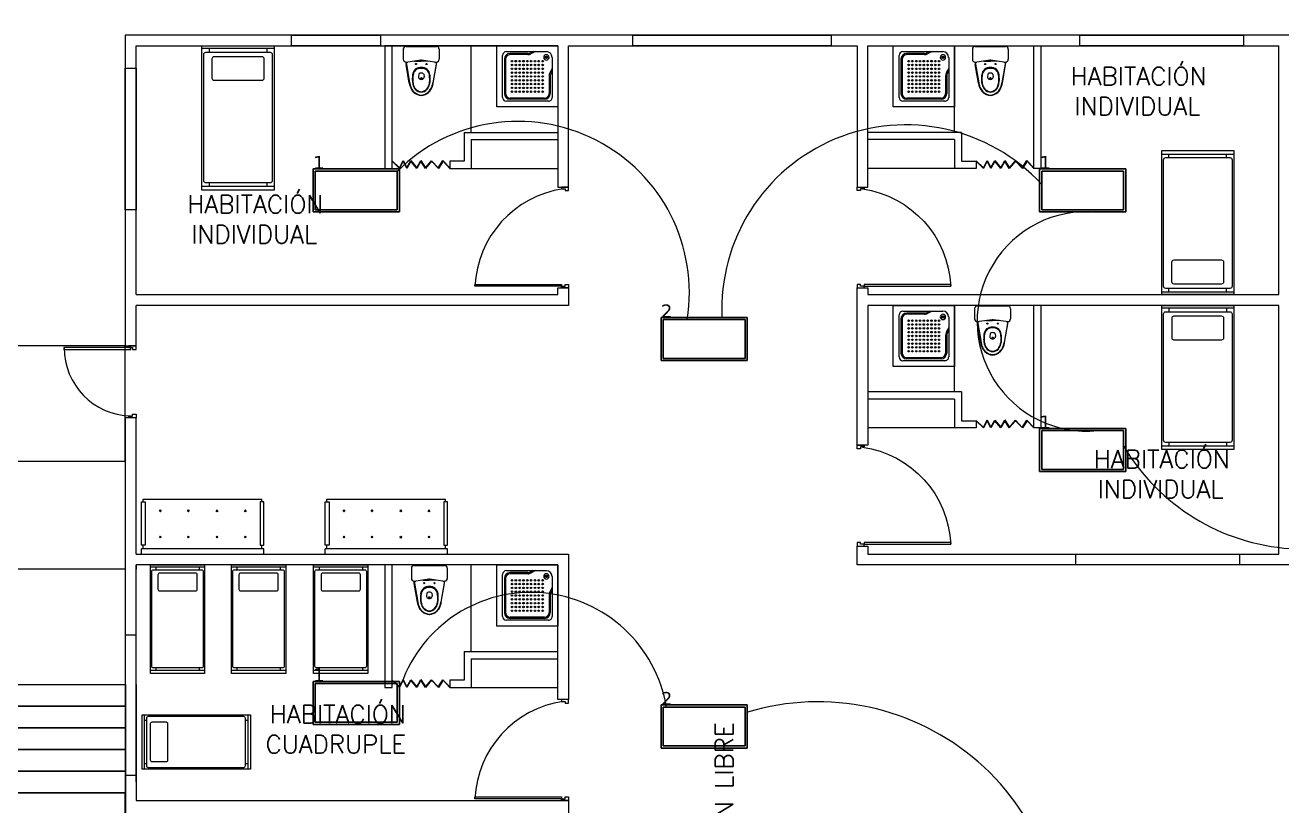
# Model space of a CAD drawing. Header units: metres. Extents: x -24 to 527, y -154 to 95.
# Drawn here: x -1.39 to 16.04, y 45.76 to 56.59 of the extents above; entities that cross this region are included whole.
import ezdxf

# ---------------------------------------------------------------- set-up
doc = ezdxf.new("R2010")
doc.units = ezdxf.units.M
doc.header["$MEASUREMENT"] = 0
for name, color, linetype in [('AN-TEXTO', 3, 'Continuous'), ('AR-ESCALERAS', 1, 'Continuous'), ('AR-MOBILIRIO', 1, 'Continuous'), ('AR-MUROS', 6, 'Continuous'), ('AR-PUERTAS', 2, 'Continuous'), ('AR-VENTANAS', 2, 'Continuous'), ('S.H.', 2, 'Continuous')]:
    doc.layers.add(name, color=color, linetype=linetype)
doc.layers.add('EQUIPO', color=1, linetype='Continuous', lineweight=0)
doc.styles.add('REGULAR-2.5', font='romans.shx', dxfattribs={"height": 2.5})
doc.styles.add('TableTextStyle', font='')
doc.styles.get('TableTextStyle').set_extended_font_data('VERDANA.TTF')

# ---------------------------------------------------------------- blocks, each defined once
blk = doc.blocks.new('AR-PUERTA 2')
at = {"layer": 'AR-PUERTAS', "linetype": 'Continuous'}
for points in [[(-1.354, -0.058), (-1.354, -0.008), (-1.329, -0.008), (-1.329, 0.042), (-1.379, 0.042), (-1.379, -0.058)], [(-0.029, -0.008), (-0.029, 0.042), (0.021, 0.042), (0.021, -0.058), (-0.004, -0.058), (-0.004, -0.008)], [(-0.004, -0.058), (-0.004, -1.258), (-0.029, -1.258), (-0.029, -0.058)]]:
    blk.add_lwpolyline(points, close=True, dxfattribs=at)
blk.add_arc((0.061, 0.169), 1.428, 188.1236, 267.3924, dxfattribs=at)
blk = doc.blocks.new('31643339')
at = {"layer": 'AR-MOBILIRIO'}
for p, q in [((0.038, 0.5), (0.038, -0.5)), ((0.038, 0.4), (0.087, 0.4)), ((1.9, 0.4), (1.95, 0.4)), ((1.95, 0.5), (1.95, -0.5)), ((0.038, -0.4), (0.087, -0.4)), ((1.9, -0.4), (1.95, -0.4))]:
    blk.add_line(p, q, dxfattribs=at)
blk.add_lwpolyline([(0, -0.5), (0, 0.5), (2, 0.5), (2, -0.5)], close=True, dxfattribs=at)
for points in [[(1.87, 0.475, -0.414214), (1.9, 0.445), (1.9, -0.445, -0.414214), (1.87, -0.475), (0.117, -0.475, -0.414214), (0.087, -0.445), (0.087, 0.445, -0.414214), (0.117, 0.475)], [(0.15, -0.332, 0.414214), (0.18, -0.362), (0.447, -0.362, 0.414214), (0.477, -0.332), (0.477, 0.333, 0.414214), (0.447, 0.363), (0.18, 0.363, 0.414214), (0.15, 0.333)]]:
    blk.add_lwpolyline(points, format="xyb", close=True, dxfattribs=at)
blk = doc.blocks.new('1p-toppiece')
at = {"layer": 'AR-MOBILIRIO'}
for p, q in [((-0.532, 0.174), (-0.265, 0.22)), ((-0.232, 0.219), (-0.531, 0.169)), ((-0.232, 0.22), (-0.232, 0.195)), ((-0.205, 0.008), (-0.232, 0.195)), ((-0.047, 0.26), (-0.192, 0.26)), ((-0.007, 0.22), (-0.007, -0.214)), ((-0.485, 0.003), (-0.485, 0.003)), ((-0.485, 0.003), (-0.485, 0.003)), ((-0.485, 0.003), (-0.485, 0.003)), ((-0.485, 0.003), (-0.485, 0.003)), ((-0.485, 0.003), (-0.485, 0.003)), ((-0.485, 0.003), (-0.485, 0.003)), ((-0.485, 0.003), (-0.485, 0.003)), ((-0.485, 0.003), (-0.485, 0.003)), ((-0.406, 0.039), (-0.443, 0.044)), ((-0.218, 0.098), (-0.218, 0.003)), ((-0.218, -0.093), (-0.218, 0.003)), ((-0.532, -0.169), (-0.265, -0.215)), ((-0.232, -0.214), (-0.531, -0.163)), ((-0.406, -0.034), (-0.443, -0.039)), ((-0.232, -0.189), (-0.205, -0.003)), ((-0.232, -0.189), (-0.232, -0.214)), ((-0.047, -0.254), (-0.192, -0.254))]:
    blk.add_line(p, q, dxfattribs=at)
blk.add_lwpolyline([(-0.467, -0.009, 0.139005), (-0.464, -0.009, 0.107089), (-0.461, -0.006, 0.080212), (-0.46, -0.002, 0.06796), (-0.459, 0.003, 0.06796), (-0.46, 0.007, 0.080212), (-0.461, 0.011, 0.107089), (-0.464, 0.014, 0.139005), (-0.467, 0.015, 0.139005), (-0.47, 0.014, 0.107089), (-0.473, 0.011, 0.080212), (-0.474, 0.007, 0.06796), (-0.475, 0.003, 0.06796), (-0.474, -0.002, 0.080212), (-0.473, -0.006, 0.107089), (-0.47, -0.009, 0.139005)], format="xyb", close=True, dxfattribs=at)
for centre in [(-0.26, 0.078), (-0.26, -0.072)]:
    blk.add_circle(centre, 0.008, dxfattribs=at)
for centre, radius, start, end in [((-0.24, 0.073), 0.15, 87.0389, 99.7929), ((-0.192, 0.22), 0.04, 90, 180), ((-0.047, 0.22), 0.04, 0, 90), ((-0.545, -0.004), 0.165, 137.5273, 177.8064), ((-0.545, 0.009), 0.165, 182.1936, 222.4727), ((-0.545, -0.004), 0.159, 137.1746, 177.7477), ((-0.545, 0.009), 0.159, 182.2523, 222.8254), ((-0.518, -0.034), 0.206, 106.927, 136.493), ((-0.541, -0.003), 0.122, 134.1142, 177.24), ((-0.541, 0.008), 0.122, 182.76, 225.8858), ((-0.518, -0.034), 0.2, 106.5054, 136.1127), ((-0.541, -0.003), 0.115, 133.4423, 177.1285), ((-0.541, 0.008), 0.115, 182.8715, 226.5577), ((-0.519, -0.031), 0.157, 102.7254, 132.8308), ((-0.52, -0.03), 0.15, 101.8667, 132.1155), ((-0.482, -0.117), 0.296, 99.7929, 108.8085), ((-0.482, -0.12), 0.292, 99.5848, 108.4322), ((-0.482, -0.148), 0.279, 90.6669, 104.9929), ((-0.482, -0.156), 0.281, 90.6819, 104.1933), ((-0.474, -0.297), 0.428, 81.7587, 91.4179), ((-0.488, -0.362), 0.487, 81.705, 89.6761), ((-0.434, 0.003), 0.0456, 126.1832, 180), ((-0.434, 0.003), 0.0456, 180, 233.8168), ((-0.447, 0.019), 0.025, 82.2348, 126.1832), ((-0.434, -0.002), 0.123, 44.007, 82.2929), ((-0.431, -0.004), 0.132, 44.3018, 82.295), ((-0.408, 0.024), 0.015, 13.7696, 82.2348), ((-0.495, 0.003), 0.105, 0, 13.7696), ((-0.495, 0.003), 0.105, 346.2304, 0), ((-0.46, 0.006), 0.138, 358.6352, 34.0042), ((-0.46, -0.001), 0.138, 325.9958, 1.3648), ((-0.441, 0.008), 0.132, 357.4666, 37.446), ((-0.441, -0.003), 0.132, 322.554, 2.5334), ((-0.244, 0.003), 0.04, 351.6776, 8.3142), ((-0.518, 0.039), 0.206, 223.507, 253.073), ((-0.518, 0.039), 0.2, 223.8873, 253.4946), ((-0.519, 0.036), 0.157, 227.1692, 257.2746), ((-0.52, 0.036), 0.15, 227.8845, 258.1333), ((-0.482, 0.122), 0.296, 251.1915, 260.2071), ((-0.482, 0.125), 0.292, 251.5678, 260.4152), ((-0.482, 0.153), 0.279, 255.0071, 269.3331), ((-0.482, 0.161), 0.281, 255.8067, 269.3181), ((-0.488, 0.368), 0.487, 270.3239, 278.295), ((-0.474, 0.302), 0.428, 268.5821, 278.2413), ((-0.447, -0.014), 0.025, 233.8168, 277.7652), ((-0.434, 0.007), 0.123, 277.7071, 315.993), ((-0.431, 0.009), 0.132, 277.705, 315.6982), ((-0.408, -0.019), 0.015, 277.7652, 346.2304), ((-0.24, -0.067), 0.15, 260.2071, 272.966), ((-0.192, -0.214), 0.04, 180, 270), ((-0.047, -0.214), 0.04, 270, 360)]:
    blk.add_arc(centre, radius, start, end, dxfattribs=at)
blk = doc.blocks.new('AR-PUERTA ACORDION')
at = {"layer": 'AR-PUERTAS'}
blk.add_lwpolyline([(-0.386, 0.049), (-0.288, -0.046), (-0.235, 0.057), (-0.185, -0.044), (-0.129, 0.054), (-0.046, -0.045), (0.01, 0.056), (0.073, -0.046), (0.158, 0.053), (0.252, -0.046), (0.317, 0.054), (0.41, -0.047), (0.41, -0.054), (0.318, 0.046), (0.253, -0.054), (0.158, 0.046), (0.072, -0.054), (0.01, 0.046), (-0.045, -0.054), (-0.128, 0.046), (-0.185, -0.054), (-0.235, 0.046), (-0.287, -0.054), (-0.39, 0.046)], close=True, dxfattribs=at)
blk = doc.blocks.new('A$C05366594')
at = {"layer": 'AR-MOBILIRIO', "linetype": 'Continuous'}
for p, q in [((0, 0), (0, 0.72)), ((0, 0.72), (0.72, 0.72)), ((0.068, 0.113), (0.068, 0.608)), ((0.113, 0.653), (0.585, 0.653)), ((0.367, 0.63), (0.158, 0.63)), ((0.428, 0.653), (0.397, 0.637)), ((0.72, 0.72), (0.72, 0)), ((0.09, 0.563), (0.09, 0.158)), ((0.653, 0.585), (0.653, 0.113)), ((0.63, 0.367), (0.63, 0.158)), ((0.653, 0.428), (0.637, 0.397)), ((0.72, 0), (0, 0)), ((0.608, 0.068), (0.113, 0.068)), ((0.563, 0.09), (0.158, 0.09))]:
    blk.add_line(p, q, dxfattribs=at)
at = {"layer": 'AR-MOBILIRIO', "color": 250}
for p, q in [((0.367, 0.617), (0.158, 0.617)), ((0.458, 0.653), (0.403, 0.625)), ((0.104, 0.563), (0.104, 0.158)), ((0.653, 0.458), (0.625, 0.403)), ((0.617, 0.367), (0.617, 0.158)), ((0.563, 0.104), (0.158, 0.104))]:
    blk.add_line(p, q, dxfattribs=at)
at = {"layer": 'AR-MOBILIRIO', "linetype": 'Continuous'}
for centre, major_axis, start_param, end_param in [((0.113, 0.608), (0.0318, 0.0318), 0.785398, 2.356194), ((0.158, 0.563), (0.0477, 0.0477), 0.785398, 2.356194), ((0.367, 0.698), (0.0477, 0.0477), 3.926991, 4.390638), ((0.585, 0.585), (0.0477, 0.0477), 5.497787, 7.068583), ((0.698, 0.367), (-0.0477, 0.0477), 0.321751, 0.785398), ((0.158, 0.158), (-0.0477, 0.0477), 0.785398, 2.356194), ((0.158, 0.158), (-0.0477, 0.0477), 0.785398, 2.356194), ((0.563, 0.158), (0.0477, 0.0477), 3.926991, 5.497787), ((0.113, 0.113), (-0.0318, 0.0318), 0.785398, 2.356194), ((0.608, 0.113), (-0.0318, 0.0318), 2.356194, 3.926991)]:
    blk.add_ellipse(centre, major_axis=major_axis, ratio=1, start_param=start_param, end_param=end_param, dxfattribs=at)
at = {"layer": 'AR-MOBILIRIO', "color": 250}
for centre, major_axis, start_param, end_param in [((0.158, 0.563), (-0.0382, 0.0382), -0.785398, 0.785398), ((0.367, 0.698), (0.0573, 0.0573), 3.926991, 4.390638), ((0.585, 0.585), (0.0223, 0.0223), 0.785398, 7.068583), ((0.585, 0.585), (-0.00955, 0.00955), -0.785398, 5.497787), ((0.581, 0.592), (0.00286, 0.00286), 0.785398, 7.068583), ((0.589, 0.592), (0.00286, 0.00286), 0.785398, 7.068583), ((0.18, 0.54), (-0.00636, 0.00636), -0.785398, 5.497787), ((0.18, 0.495), (-0.00636, 0.00636), -0.785398, 5.497787), ((0.18, 0.45), (-0.00636, 0.00636), -0.785398, 5.497787), ((0.225, 0.54), (0.00636, 0.00636), 0.785398, 7.068583), ((0.225, 0.495), (0.00636, 0.00636), 0.785398, 7.068583), ((0.225, 0.45), (0.00636, 0.00636), 0.785398, 7.068583), ((0.27, 0.54), (0.00636, 0.00636), 0.785398, 7.068583), ((0.27, 0.495), (0.00636, 0.00636), 0.785398, 7.068583), ((0.27, 0.45), (0.00636, 0.00636), 0.785398, 7.068583), ((0.315, 0.54), (-0.00636, 0.00636), -0.785398, 5.497787), ((0.315, 0.495), (-0.00636, 0.00636), -0.785398, 5.497787), ((0.315, 0.45), (-0.00636, 0.00636), -0.785398, 5.497787), ((0.36, 0.54), (-0.00636, 0.00636), -0.785398, 5.497787), ((0.36, 0.495), (-0.00636, 0.00636), -0.785398, 5.497787), ((0.36, 0.45), (-0.00636, 0.00636), -0.785398, 5.497787), ((0.405, 0.54), (-0.00636, 0.00636), -0.785398, 5.497787), ((0.405, 0.495), (-0.00636, 0.00636), -0.785398, 5.497787), ((0.405, 0.45), (-0.00636, 0.00636), -0.785398, 5.497787), ((0.45, 0.54), (0.00636, 0.00636), 0.785398, 7.068583), ((0.45, 0.495), (0.00636, 0.00636), 0.785398, 7.068583), ((0.45, 0.45), (0.00636, 0.00636), 0.785398, 7.068583), ((0.495, 0.54), (0.00636, 0.00636), 0.785398, 7.068583), ((0.495, 0.495), (0.00636, 0.00636), 0.785398, 7.068583), ((0.495, 0.45), (0.00636, 0.00636), 0.785398, 7.068583), ((0.54, 0.54), (-0.00636, 0.00636), -0.785398, 5.497787), ((0.54, 0.495), (-0.00636, 0.00636), -0.785398, 5.497787), ((0.54, 0.45), (-0.00636, 0.00636), -0.785398, 5.497787), ((0.576, 0.585), (0.00286, 0.00286), 0.785398, 7.068583), ((0.581, 0.578), (0.00286, 0.00286), 0.785398, 7.068583), ((0.589, 0.578), (0.00286, 0.00286), 0.785398, 7.068583), ((0.594, 0.585), (0.00286, 0.00286), 0.785398, 7.068583), ((0.18, 0.405), (-0.00636, 0.00636), -0.785398, 5.497787), ((0.18, 0.36), (-0.00636, 0.00636), -0.785398, 5.497787), ((0.18, 0.315), (-0.00636, 0.00636), -0.785398, 5.497787), ((0.225, 0.405), (0.00636, 0.00636), 0.785398, 7.068583), ((0.225, 0.36), (0.00636, 0.00636), 0.785398, 7.068583), ((0.225, 0.315), (0.00636, 0.00636), 0.785398, 7.068583), ((0.27, 0.405), (0.00636, 0.00636), 0.785398, 7.068583), ((0.27, 0.36), (0.00636, 0.00636), 0.785398, 7.068583), ((0.27, 0.315), (0.00636, 0.00636), 0.785398, 7.068583), ((0.315, 0.36), (-0.00636, 0.00636), -0.785398, 5.497787), ((0.315, 0.315), (-0.00636, 0.00636), -0.785398, 5.497787), ((0.315, 0.405), (-0.00636, 0.00636), -0.785398, 5.497787), ((0.36, 0.405), (-0.00636, 0.00636), -0.785398, 5.497787), ((0.36, 0.36), (-0.00636, 0.00636), -0.785398, 5.497787), ((0.36, 0.315), (-0.00636, 0.00636), -0.785398, 5.497787), ((0.405, 0.405), (-0.00636, 0.00636), -0.785398, 5.497787), ((0.405, 0.36), (-0.00636, 0.00636), -0.785398, 5.497787), ((0.405, 0.315), (-0.00636, 0.00636), -0.785398, 5.497787), ((0.45, 0.405), (0.00636, 0.00636), 0.785398, 7.068583), ((0.45, 0.36), (0.00636, 0.00636), 0.785398, 7.068583), ((0.45, 0.315), (0.00636, 0.00636), 0.785398, 7.068583), ((0.495, 0.405), (0.00636, 0.00636), 0.785398, 7.068583), ((0.495, 0.36), (0.00636, 0.00636), 0.785398, 7.068583), ((0.495, 0.315), (0.00636, 0.00636), 0.785398, 7.068583), ((0.54, 0.36), (-0.00636, 0.00636), -0.785398, 5.497787), ((0.54, 0.315), (-0.00636, 0.00636), -0.785398, 5.497787), ((0.54, 0.405), (-0.00636, 0.00636), -0.785398, 5.497787), ((0.698, 0.367), (-0.0573, 0.0573), 0.321751, 0.785398), ((0.158, 0.158), (-0.0382, 0.0382), 0.785398, 2.356194), ((0.158, 0.158), (0.0382, 0.0382), 2.356194, 3.926991), ((0.18, 0.27), (-0.00636, 0.00636), -0.785398, 5.497787), ((0.18, 0.225), (-0.00636, 0.00636), -0.785398, 5.497787), ((0.18, 0.18), (-0.00636, 0.00636), -0.785398, 5.497787), ((0.225, 0.27), (0.00636, 0.00636), 0.785398, 7.068583), ((0.225, 0.225), (0.00636, 0.00636), 0.785398, 7.068583), ((0.225, 0.18), (0.00636, 0.00636), 0.785398, 7.068583), ((0.27, 0.27), (0.00636, 0.00636), 0.785398, 7.068583), ((0.27, 0.225), (0.00636, 0.00636), 0.785398, 7.068583), ((0.27, 0.18), (0.00636, 0.00636), 0.785398, 7.068583), ((0.315, 0.27), (-0.00636, 0.00636), -0.785398, 5.497787), ((0.315, 0.225), (-0.00636, 0.00636), -0.785398, 5.497787), ((0.315, 0.18), (-0.00636, 0.00636), -0.785398, 5.497787), ((0.36, 0.27), (-0.00636, 0.00636), -0.785398, 5.497787), ((0.36, 0.225), (-0.00636, 0.00636), -0.785398, 5.497787), ((0.36, 0.18), (-0.00636, 0.00636), -0.785398, 5.497787), ((0.405, 0.27), (-0.00636, 0.00636), -0.785398, 5.497787), ((0.405, 0.225), (-0.00636, 0.00636), -0.785398, 5.497787), ((0.405, 0.18), (-0.00636, 0.00636), -0.785398, 5.497787), ((0.45, 0.27), (0.00636, 0.00636), 0.785398, 7.068583), ((0.45, 0.225), (0.00636, 0.00636), 0.785398, 7.068583), ((0.45, 0.18), (0.00636, 0.00636), 0.785398, 7.068583), ((0.495, 0.27), (0.00636, 0.00636), 0.785398, 7.068583), ((0.495, 0.225), (0.00636, 0.00636), 0.785398, 7.068583), ((0.495, 0.18), (0.00636, 0.00636), 0.785398, 7.068583), ((0.54, 0.27), (-0.00636, 0.00636), -0.785398, 5.497787), ((0.54, 0.225), (-0.00636, 0.00636), -0.785398, 5.497787), ((0.54, 0.18), (-0.00636, 0.00636), -0.785398, 5.497787), ((0.563, 0.158), (0.0382, 0.0382), 3.926991, 5.497787)]:
    blk.add_ellipse(centre, major_axis=major_axis, ratio=1, start_param=start_param, end_param=end_param, dxfattribs=at)
blk = doc.blocks.new('AR-PUERTA 1')
at = {"layer": 'AR-PUERTAS', "linetype": 'Continuous'}
for points in [[(0.954, 0.033), (0.954, 0.958), (0.929, 0.958), (0.929, 0.033)], [(0.004, 0.058), (0.004, 0.008), (0.029, 0.008), (0.029, -0.042), (-0.021, -0.042), (-0.021, 0.058)], [(0.929, 0.008), (0.929, -0.042), (0.979, -0.042), (0.979, 0.058), (0.954, 0.058), (0.954, 0.008)]]:
    blk.add_lwpolyline(points, close=True, dxfattribs=at)
blk.add_arc((0.954, 0.008), 0.949, 89.9989, 178.4932, dxfattribs=at)
blk = doc.blocks.new('mueb')
at = {"layer": 'AR-MOBILIRIO'}
for p, q in [((354.197, 187.284), (354.197, 187.21)), ((355.897, 187.284), (354.197, 187.284)), ((355.897, 187.284), (355.897, 187.21)), ((354.197, 187.21), (355.897, 187.21)), ((354.251, 187.161), (354.197, 187.161)), ((354.197, 187.161), (354.197, 186.556)), ((354.224, 187.21), (354.224, 187.161)), ((354.251, 186.556), (354.251, 187.161)), ((354.468, 187.058), (354.444, 187.033)), ((354.468, 187.033), (354.444, 187.058)), ((354.859, 187.058), (354.834, 187.033)), ((354.859, 187.033), (354.834, 187.058)), ((355.232, 187.033), (355.257, 187.058)), ((355.232, 187.058), (355.257, 187.033)), ((355.623, 187.033), (355.647, 187.058)), ((355.623, 187.058), (355.647, 187.033)), ((355.842, 187.161), (355.897, 187.161)), ((355.842, 186.556), (355.842, 187.161)), ((355.87, 187.21), (355.87, 187.161)), ((355.897, 187.161), (355.897, 186.556)), ((354.468, 186.67), (354.444, 186.695)), ((354.468, 186.695), (354.444, 186.67)), ((354.859, 186.695), (354.834, 186.67)), ((354.859, 186.67), (354.834, 186.695)), ((355.232, 186.67), (355.257, 186.695)), ((355.232, 186.695), (355.257, 186.67)), ((355.623, 186.695), (355.647, 186.67)), ((355.623, 186.67), (355.647, 186.695)), ((354.197, 186.556), (354.251, 186.556)), ((354.197, 186.556), (354.251, 186.556)), ((354.224, 186.556), (354.224, 186.52)), ((354.224, 186.556), (354.224, 186.52)), ((355.87, 186.52), (354.224, 186.52)), ((355.897, 186.556), (355.842, 186.556)), ((355.87, 186.556), (355.87, 186.52))]:
    blk.add_line(p, q, dxfattribs=at)
blk = doc.blocks.new('AR-ESCALERAS 1 PISO')
at = {"layer": 'AR-ESCALERAS'}
blk.add_lwpolyline([(-2.25, 0.8), (-3.85, 0.8), (-3.85, -0.8), (-2.25, -0.8), (-2.25, 0.8)], dxfattribs=at)
for points in [[(-2.25, 0.8), (-1.95, 0.8), (-1.95, -0.8), (-2.25, -0.8)], [(-1.95, 0.8), (-1.65, 0.8), (-1.65, -0.8), (-1.95, -0.8)], [(-1.65, 0.8), (-1.35, 0.8), (-1.35, -0.8), (-1.65, -0.8)], [(-1.35, 0.8), (-1.05, 0.8), (-1.05, -0.8), (-1.35, -0.8)], [(-1.05, 0.8), (-0.75, 0.8), (-0.75, -0.8), (-1.05, -0.8)], [(-0.75, 0.8), (-0.45, 0.8), (-0.45, -0.8), (-0.75, -0.8)], [(-0.45, 0.8), (-0.15, 0.8), (-0.15, -0.8), (-0.45, -0.8)], [(-0.15, 0.8), (0.15, 0.8), (0.15, -0.8), (-0.15, -0.8)], [(-2.25, -0.8), (-2.25, -1.1), (-3.85, -1.1), (-3.85, -0.8)], [(-0.15, -0.8), (-0.45, -0.8), (-0.45, -0.8), (-0.15, -0.8)], [(-2.25, -1.1), (-2.25, -1.4), (-3.85, -1.4), (-3.85, -1.1)], [(-2.25, -1.4), (-2.25, -1.7), (-3.85, -1.7), (-3.85, -1.4)], [(-2.25, -1.7), (-2.25, -2), (-3.85, -2), (-3.85, -1.7)], [(-2.25, -2), (-2.25, -2.3), (-3.85, -2.3), (-3.85, -2)]]:
    blk.add_lwpolyline(points, close=True, dxfattribs=at)
blk = doc.blocks.new('AR-ESCALERA DE EMERGENCIA')
at = {"layer": 'AR-ESCALERAS'}
for points in [[(3.2, 6.3), (4.797, 6.3), (4.797, 6.9), (4.797, 7.9), (3.2, 7.9)], [(0.8, 4.8), (-0.8, 4.8), (-0.8, 3.2), (0.8, 3.2), (0.8, 4.8)], [(4.8, 4.8), (3.2, 4.8), (3.2, 3.2), (4.8, 3.2), (4.8, 4.8)], [(0.8, 0.8), (-0.8, 0.8), (-0.8, -0.8), (0.8, -0.8), (0.8, 0.8)], [(4.8, 0.8), (3.2, 0.8), (3.2, -0.8), (4.8, -0.8), (4.8, 0.8)]]:
    blk.add_lwpolyline(points, dxfattribs=at)
for points in [[(0.8, 4.8), (1.1, 4.8), (1.1, 3.2), (0.8, 3.2)], [(1.1, 4.8), (1.4, 4.8), (1.4, 3.2), (1.1, 3.2)], [(1.4, 4.8), (1.7, 4.8), (1.7, 3.2), (1.4, 3.2)], [(1.7, 4.8), (2, 4.8), (2, 3.2), (1.7, 3.2)], [(2, 4.8), (2.3, 4.8), (2.3, 3.2), (2, 3.2)], [(2.3, 4.8), (2.6, 4.8), (2.6, 3.2), (2.3, 3.2)], [(2.6, 4.8), (2.9, 4.8), (2.9, 3.2), (2.6, 3.2)], [(2.9, 4.8), (3.2, 4.8), (3.2, 3.2), (2.9, 3.2)], [(2.9, 3.2), (2.6, 3.2), (2.6, 3.2), (2.9, 3.2)], [(4.8, 3.2), (4.8, 2.9), (3.2, 2.9), (3.2, 3.2)], [(4.8, 2.9), (4.8, 2.6), (3.2, 2.6), (3.2, 2.9)], [(4.8, 2.6), (4.8, 2.3), (3.2, 2.3), (3.2, 2.6)], [(4.8, 2.3), (4.8, 2), (3.2, 2), (3.2, 2.3)], [(4.8, 2), (4.8, 1.7), (3.2, 1.7), (3.2, 2)], [(4.8, 1.7), (4.8, 1.4), (3.2, 1.4), (3.2, 1.7)], [(4.8, 1.4), (4.8, 1.1), (3.2, 1.1), (3.2, 1.4)], [(4.8, 1.1), (4.8, 0.8), (3.2, 0.8), (3.2, 1.1)], [(0.8, 0.8), (1.1, 0.8), (1.1, -0.8), (0.8, -0.8)], [(1.1, 0.8), (1.4, 0.8), (1.4, -0.8), (1.1, -0.8)], [(1.4, 0.8), (1.7, 0.8), (1.7, -0.8), (1.4, -0.8)], [(1.7, 0.8), (2, 0.8), (2, -0.8), (1.7, -0.8)], [(2, 0.8), (2.3, 0.8), (2.3, -0.8), (2, -0.8)], [(2.3, 0.8), (2.6, 0.8), (2.6, -0.8), (2.3, -0.8)], [(2.6, 0.8), (2.9, 0.8), (2.9, -0.8), (2.6, -0.8)], [(2.9, 0.8), (3.2, 0.8), (3.2, -0.8), (2.9, -0.8)], [(0.8, -0.8), (0.8, -1.1), (-0.8, -1.1), (-0.8, -0.8)], [(2.9, -0.8), (2.6, -0.8), (2.6, -0.8), (2.9, -0.8)], [(0.8, -1.1), (0.8, -1.4), (-0.8, -1.4), (-0.8, -1.1)], [(0.8, -1.4), (0.8, -1.7), (-0.8, -1.7), (-0.8, -1.4)], [(0.8, -1.7), (0.8, -2), (-0.8, -2), (-0.8, -1.7)], [(0.8, -2), (0.8, -2.3), (-0.8, -2.3), (-0.8, -2)], [(0.8, -2.3), (0.8, -2.6), (-0.8, -2.6), (-0.8, -2.3)], [(0.8, -2.6), (0.8, -2.9), (-0.8, -2.9), (-0.8, -2.6)]]:
    blk.add_lwpolyline(points, close=True, dxfattribs=at)
at = {"layer": 'AR-MUROS'}
blk.add_blockref('AR-ESCALERAS 1 PISO', (3.05, 7.1), dxfattribs=at)

msp = doc.modelspace()

# ---------------------------------------------------------------- linework, layer by layer
at = {"layer": 'AR-MUROS'}
for p, q in [((4.8, 56.297), (3.6, 56.297)), ((6, 56.297), (4.8, 56.297)), ((10.3, 56.297), (16, 56.297)), ((4.7, 55.097), (6, 55.097)), ((11.6, 55.097), (10.3, 55.097)), ((4.8, 54.997), (6, 54.997)), ((11.5, 54.997), (10.3, 54.997)), ((4.7, 54.698), (4.5, 54.698)), ((4.5, 54.698), (4.5, 54.598)), ((4.5, 54.598), (4.8, 54.598)), ((4.8, 54.598), (6, 54.598)), ((11.5, 54.598), (10.3, 54.598)), ((11.8, 54.598), (11.5, 54.598)), ((11.6, 54.698), (11.8, 54.698)), ((11.8, 54.698), (11.8, 54.598)), ((11.6, 51.497), (10.3, 51.497)), ((11.5, 51.397), (10.3, 51.397)), ((11.6, 51.098), (11.8, 51.098)), ((11.8, 51.098), (11.8, 50.998)), ((11.5, 50.998), (10.3, 50.998)), ((11.8, 50.998), (11.5, 50.998)), ((4.7, 47.897), (6, 47.897)), ((4.8, 47.797), (6, 47.797)), ((4.7, 47.498), (4.5, 47.498)), ((4.5, 47.498), (4.5, 47.398)), ((4.5, 47.398), (4.8, 47.398)), ((4.8, 47.398), (6, 47.398))]:
    msp.add_line(p, q, dxfattribs=at)
for points in [[(93.94, 16.816), (93.94, 56.447), (0, 56.447), (0, 52.137)], [(0.15, 52.847), (0.15, 56.297), (6, 56.297)], [(0.15, 52.847), (0.15, 56.297), (6, 56.297)], [(3.6, 56.297), (3.6, 54.598), (3.7, 54.598), (3.7, 56.297)], [(4.8, 55.097), (4.8, 56.297)], [(6, 56.297), (6, 54.339), (6.15, 54.339), (6.15, 56.297)], [(6.15, 56.297), (10.15, 56.297)], [(6.15, 56.297), (10.15, 56.297)], [(10.15, 56.297), (10.15, 54.339), (10.3, 54.339), (10.3, 56.297)], [(16.15, 49.097), (10.15, 49.097), (10.15, 49.359), (10.3, 49.359), (10.3, 49.247), (16, 49.247), (16, 52.697), (10.3, 52.697), (10.3, 50.759), (10.15, 50.759), (10.15, 52.697), (10.15, 52.939), (10.3, 52.939), (10.3, 52.847), (16, 52.847), (16, 56.297)], [(10.3, 56.297), (16, 56.297)], [(10.3, 56.297), (16, 56.297)], [(11.5, 55.097), (11.5, 56.297)], [(12.7, 56.297), (12.7, 54.598), (12.6, 54.598), (12.6, 56.297)], [(4.7, 55.097), (4.7, 54.698)], [(11.6, 55.097), (11.6, 54.698)], [(4.8, 54.997), (4.8, 54.598)], [(11.5, 54.997), (11.5, 54.598)], [(0.15, 52.847), (6, 52.847), (6, 52.939), (6.15, 52.939), (6.15, 52.697)], [(0.15, 52.137), (0.15, 52.697)], [(0.15, 52.137), (0.15, 52.697)], [(6.15, 52.697), (0.15, 52.697)], [(11.5, 51.497), (11.5, 52.697)], [(12.7, 52.697), (12.7, 50.998), (12.6, 50.998), (12.6, 52.697)], [(0, 52.137), (0.15, 52.137)], [(11.6, 51.497), (11.6, 51.098)], [(11.5, 51.397), (11.5, 50.998)], [(0.15, 49.247), (0.15, 51.137), (0, 51.137), (0, 45.937)], [(0.15, 49.247), (6.15, 49.247), (6.15, 49.097), (6.15, 47.23), (6, 47.23), (6, 49.097), (0.15, 49.097), (0.15, 49.037)], [(0.15, 49.037), (0.15, 49.097)], [(0.15, 47.437), (0.15, 46.087), (0.15, 49.067)], [(3.6, 49.097), (3.6, 47.398), (3.7, 47.398), (3.7, 49.097)], [(4.8, 47.897), (4.8, 49.097)], [(4.7, 47.897), (4.7, 47.498)], [(4.8, 47.797), (4.8, 47.398)], [(0.15, 46.087), (0.15, 45.83), (6.15, 45.83), (6.15, 45.68), (6.15, 43.68)], [(0.15, 16.5), (0.15, 17.711), (0.15, 16.5), (0, 16.5), (0, 45.937)]]:
    msp.add_lwpolyline(points, dxfattribs=at)
at = {"layer": 'AR-PUERTAS'}
msp.add_circle((16.426, 29.146), 40.081, dxfattribs=at)
for centre, radius, start, end in [((5.448, 52.874), 2.376, 350.9469, 134.7965), ((10.83, 52.646), 2.556, 42.6079, 182.5889), ((13.338, 52.476), 1.523, 85.2325, 275.6585), ((16.353, 52.229), 2.911, 210.6554, 321.6615), ((5.626, 46.81), 1.907, 9.4956, 160.466), ((9.606, 43.816), 3.383, 350.9754, 106.7993)]:
    msp.add_arc(centre, radius, start, end, dxfattribs=at)
at = {"layer": 'AR-VENTANAS'}
for points in [[(2.305, 56.447), (3.538, 56.447), (3.538, 56.297), (2.305, 56.297)], [(7.04, 56.447), (9.793, 56.447), (9.793, 56.297), (7.04, 56.297)], [(13.241, 56.447), (15.511, 56.447), (15.511, 56.297), (13.241, 56.297)], [(0.15, 54.021), (0, 54.021), (0, 55.988), (0.15, 55.988)], [(13.185, 49.247), (15.455, 49.247), (15.455, 49.097), (13.185, 49.097)], [(0.15, 48.125), (0, 48.125), (0, 46.182), (0.15, 46.182)]]:
    msp.add_lwpolyline(points, close=True, dxfattribs=at)
at = {"layer": 'Defpoints'}
for points in [[(3.803, 54.59, 0), (2.606, 54.59, 0)], [(2.606, 54.59, 0), (2.606, 54.59, 0)], [(2.606, 54.59, 0), (3.803, 54.59, 0)], [(2.606, 54.59, 0), (2.606, 53.993, 0)], [(2.606, 53.993, 0), (2.606, 54.59, 0)], [(2.606, 54.59, 0), (2.606, 54.59, 0)], [(2.606, 53.993, 0), (2.606, 54.59, 0)], [(2.606, 54.59, 0), (3.803, 54.59, 0)], [(2.606, 54.59, 0), (2.606, 53.993, 0)], [(3.803, 54.59, 0), (2.606, 54.59, 0)], [(3.773, 54.56, 0), (2.636, 54.56, 0)], [(2.636, 54.56, 0), (2.636, 54.023, 0)], [(2.636, 54.56, 0), (3.773, 54.56, 0)], [(2.636, 54.023, 0), (2.636, 54.56, 0)], [(3.773, 54.023, 0), (3.773, 54.56, 0)], [(3.773, 54.56, 0), (3.773, 54.023, 0)], [(3.803, 54.59, 0), (3.803, 54.59, 0)], [(3.803, 53.993, 0), (3.803, 54.59, 0)], [(3.803, 54.59, 0), (3.803, 54.59, 0)], [(3.803, 54.59, 0), (3.803, 53.993, 0)], [(3.803, 54.59, 0), (3.803, 53.993, 0)], [(3.803, 53.993, 0), (3.803, 54.59, 0)], [(13.878, 54.59, 0), (12.681, 54.59, 0)], [(12.681, 54.59, 0), (12.681, 54.59, 0)], [(12.681, 54.59, 0), (13.878, 54.59, 0)], [(12.681, 54.59, 0), (12.681, 53.993, 0)], [(12.681, 53.993, 0), (12.681, 54.59, 0)], [(12.681, 54.59, 0), (12.681, 54.59, 0)], [(12.681, 53.993, 0), (12.681, 54.59, 0)], [(12.681, 54.59, 0), (13.878, 54.59, 0)], [(12.681, 54.59, 0), (12.681, 53.993, 0)], [(13.878, 54.59, 0), (12.681, 54.59, 0)], [(13.848, 54.56, 0), (12.711, 54.56, 0)], [(12.711, 54.56, 0), (12.711, 54.023, 0)], [(12.711, 54.56, 0), (13.848, 54.56, 0)], [(12.711, 54.023, 0), (12.711, 54.56, 0)], [(13.848, 54.023, 0), (13.848, 54.56, 0)], [(13.848, 54.56, 0), (13.848, 54.023, 0)], [(13.878, 54.59, 0), (13.878, 54.59, 0)], [(13.878, 53.993, 0), (13.878, 54.59, 0)], [(13.878, 54.59, 0), (13.878, 54.59, 0)], [(13.878, 54.59, 0), (13.878, 53.993, 0)], [(13.878, 54.59, 0), (13.878, 53.993, 0)], [(13.878, 53.993, 0), (13.878, 54.59, 0)], [(2.606, 53.993, 0), (2.606, 53.993, 0)], [(2.606, 53.993, 0), (3.803, 53.993, 0)], [(3.803, 53.993, 0), (2.606, 53.993, 0)], [(2.606, 53.993, 0), (2.606, 53.993, 0)], [(3.803, 53.993, 0), (2.606, 53.993, 0)], [(2.606, 53.993, 0), (3.803, 53.993, 0)], [(2.636, 54.023, 0), (3.773, 54.023, 0)], [(3.773, 54.023, 0), (2.636, 54.023, 0)], [(3.803, 53.993, 0), (3.803, 53.993, 0)], [(3.803, 53.993, 0), (3.803, 53.993, 0)], [(12.681, 53.993, 0), (12.681, 53.993, 0)], [(12.681, 53.993, 0), (13.878, 53.993, 0)], [(13.878, 53.993, 0), (12.681, 53.993, 0)], [(12.681, 53.993, 0), (12.681, 53.993, 0)], [(13.878, 53.993, 0), (12.681, 53.993, 0)], [(12.681, 53.993, 0), (13.878, 53.993, 0)], [(12.711, 54.023, 0), (13.848, 54.023, 0)], [(13.848, 54.023, 0), (12.711, 54.023, 0)], [(13.878, 53.993, 0), (13.878, 53.993, 0)], [(13.878, 53.993, 0), (13.878, 53.993, 0)], [(8.628, 52.53, 0), (7.431, 52.53, 0)], [(7.431, 52.53, 0), (7.431, 52.53, 0)], [(7.431, 52.53, 0), (8.628, 52.53, 0)], [(7.431, 52.53, 0), (7.431, 51.933, 0)], [(7.431, 51.933, 0), (7.431, 52.53, 0)], [(7.431, 52.53, 0), (7.431, 52.53, 0)], [(7.431, 51.933, 0), (7.431, 52.53, 0)], [(7.431, 52.53, 0), (8.628, 52.53, 0)], [(7.431, 52.53, 0), (7.431, 51.933, 0)], [(8.628, 52.53, 0), (7.431, 52.53, 0)], [(8.598, 52.5, 0), (7.461, 52.5, 0)], [(7.461, 52.5, 0), (7.461, 51.963, 0)], [(7.461, 52.5, 0), (8.598, 52.5, 0)], [(7.461, 51.963, 0), (7.461, 52.5, 0)], [(8.598, 51.963, 0), (8.598, 52.5, 0)], [(8.598, 52.5, 0), (8.598, 51.963, 0)], [(8.628, 52.53, 0), (8.628, 52.53, 0)], [(8.628, 51.933, 0), (8.628, 52.53, 0)], [(8.628, 52.53, 0), (8.628, 52.53, 0)], [(8.628, 52.53, 0), (8.628, 51.933, 0)], [(8.628, 52.53, 0), (8.628, 51.933, 0)], [(8.628, 51.933, 0), (8.628, 52.53, 0)], [(7.461, 51.963, 0), (8.598, 51.963, 0)], [(8.598, 51.963, 0), (7.461, 51.963, 0)], [(7.431, 51.933, 0), (7.431, 51.933, 0)], [(7.431, 51.933, 0), (8.628, 51.933, 0)], [(8.628, 51.933, 0), (7.431, 51.933, 0)], [(7.431, 51.933, 0), (7.431, 51.933, 0)], [(8.628, 51.933, 0), (7.431, 51.933, 0)], [(7.431, 51.933, 0), (8.628, 51.933, 0)], [(8.628, 51.933, 0), (8.628, 51.933, 0)], [(8.628, 51.933, 0), (8.628, 51.933, 0)], [(13.878, 50.99, 0), (12.681, 50.99, 0)], [(12.681, 50.99, 0), (12.681, 50.99, 0)], [(12.681, 50.99, 0), (13.878, 50.99, 0)], [(12.681, 50.99, 0), (12.681, 50.393, 0)], [(12.681, 50.393, 0), (12.681, 50.99, 0)], [(12.681, 50.99, 0), (12.681, 50.99, 0)], [(12.681, 50.393, 0), (12.681, 50.99, 0)], [(12.681, 50.99, 0), (13.878, 50.99, 0)], [(12.681, 50.99, 0), (12.681, 50.393, 0)], [(13.878, 50.99, 0), (12.681, 50.99, 0)], [(13.848, 50.96, 0), (12.711, 50.96, 0)], [(12.711, 50.96, 0), (12.711, 50.423, 0)], [(12.711, 50.96, 0), (13.848, 50.96, 0)], [(12.711, 50.423, 0), (12.711, 50.96, 0)], [(13.848, 50.423, 0), (13.848, 50.96, 0)], [(13.848, 50.96, 0), (13.848, 50.423, 0)], [(13.878, 50.99, 0), (13.878, 50.99, 0)], [(13.878, 50.393, 0), (13.878, 50.99, 0)], [(13.878, 50.99, 0), (13.878, 50.99, 0)], [(13.878, 50.99, 0), (13.878, 50.393, 0)], [(13.878, 50.99, 0), (13.878, 50.393, 0)], [(13.878, 50.393, 0), (13.878, 50.99, 0)], [(12.681, 50.393, 0), (12.681, 50.393, 0)], [(12.681, 50.393, 0), (13.878, 50.393, 0)], [(13.878, 50.393, 0), (12.681, 50.393, 0)], [(12.681, 50.393, 0), (12.681, 50.393, 0)], [(13.878, 50.393, 0), (12.681, 50.393, 0)], [(12.681, 50.393, 0), (13.878, 50.393, 0)], [(12.711, 50.423, 0), (13.848, 50.423, 0)], [(13.848, 50.423, 0), (12.711, 50.423, 0)], [(13.878, 50.393, 0), (13.878, 50.393, 0)], [(13.878, 50.393, 0), (13.878, 50.393, 0)], [(3.803, 47.482, 0), (2.606, 47.482, 0)], [(2.606, 47.482, 0), (2.606, 47.482, 0)], [(2.606, 47.482, 0), (3.803, 47.482, 0)], [(2.606, 47.482, 0), (2.606, 46.885, 0)], [(2.606, 46.885, 0), (2.606, 47.482, 0)], [(2.606, 47.482, 0), (2.606, 47.482, 0)], [(2.606, 46.885, 0), (2.606, 47.482, 0)], [(2.606, 47.482, 0), (3.803, 47.482, 0)], [(2.606, 47.482, 0), (2.606, 46.885, 0)], [(3.803, 47.482, 0), (2.606, 47.482, 0)], [(3.773, 47.452, 0), (2.636, 47.452, 0)], [(2.636, 47.452, 0), (2.636, 46.915, 0)], [(2.636, 47.452, 0), (3.773, 47.452, 0)], [(2.636, 46.915, 0), (2.636, 47.452, 0)], [(3.773, 46.915, 0), (3.773, 47.452, 0)], [(3.773, 47.452, 0), (3.773, 46.915, 0)], [(3.803, 47.482, 0), (3.803, 47.482, 0)], [(3.803, 46.885, 0), (3.803, 47.482, 0)], [(3.803, 47.482, 0), (3.803, 47.482, 0)], [(3.803, 47.482, 0), (3.803, 46.885, 0)], [(3.803, 47.482, 0), (3.803, 46.885, 0)], [(3.803, 46.885, 0), (3.803, 47.482, 0)], [(8.628, 47.155, 0), (7.431, 47.155, 0)], [(7.431, 47.155, 0), (7.431, 47.155, 0)], [(7.431, 47.155, 0), (8.628, 47.155, 0)], [(7.431, 47.155, 0), (7.431, 46.558, 0)], [(7.431, 46.558, 0), (7.431, 47.155, 0)], [(7.431, 47.155, 0), (7.431, 47.155, 0)], [(7.431, 46.558, 0), (7.431, 47.155, 0)], [(7.431, 47.155, 0), (8.628, 47.155, 0)], [(7.431, 47.155, 0), (7.431, 46.558, 0)], [(8.628, 47.155, 0), (7.431, 47.155, 0)], [(8.598, 47.125, 0), (7.461, 47.125, 0)], [(7.461, 47.125, 0), (7.461, 46.588, 0)], [(7.461, 47.125, 0), (8.598, 47.125, 0)], [(7.461, 46.588, 0), (7.461, 47.125, 0)], [(8.598, 46.588, 0), (8.598, 47.125, 0)], [(8.598, 47.125, 0), (8.598, 46.588, 0)], [(8.628, 47.155, 0), (8.628, 47.155, 0)], [(8.628, 46.558, 0), (8.628, 47.155, 0)], [(8.628, 47.155, 0), (8.628, 47.155, 0)], [(8.628, 47.155, 0), (8.628, 46.558, 0)], [(8.628, 47.155, 0), (8.628, 46.558, 0)], [(8.628, 46.558, 0), (8.628, 47.155, 0)], [(2.636, 46.915, 0), (3.773, 46.915, 0)], [(3.773, 46.915, 0), (2.636, 46.915, 0)], [(2.606, 46.885, 0), (2.606, 46.885, 0)], [(2.606, 46.885, 0), (3.803, 46.885, 0)], [(3.803, 46.885, 0), (2.606, 46.885, 0)], [(2.606, 46.885, 0), (2.606, 46.885, 0)], [(3.803, 46.885, 0), (2.606, 46.885, 0)], [(2.606, 46.885, 0), (3.803, 46.885, 0)], [(3.803, 46.885, 0), (3.803, 46.885, 0)], [(3.803, 46.885, 0), (3.803, 46.885, 0)], [(7.431, 46.558, 0), (7.431, 46.558, 0)], [(7.431, 46.558, 0), (8.628, 46.558, 0)], [(8.628, 46.558, 0), (7.431, 46.558, 0)], [(7.431, 46.558, 0), (7.431, 46.558, 0)], [(8.628, 46.558, 0), (7.431, 46.558, 0)], [(7.431, 46.558, 0), (8.628, 46.558, 0)], [(7.461, 46.588, 0), (8.598, 46.588, 0)], [(8.598, 46.588, 0), (7.461, 46.588, 0)], [(8.628, 46.558, 0), (8.628, 46.558, 0)], [(8.628, 46.558, 0), (8.628, 46.558, 0)]]:
    msp.add_polyline3d(points, dxfattribs=at)

# ---------------------------------------------------------------- block references
at = {"rotation": 180}
for p in [(356.12, 236.531), (358.668, 236.531)]:
    msp.add_blockref('mueb', p, dxfattribs=at)
at = {"layer": 'AR-MOBILIRIO', "xscale": 1.176120000000083, "yscale": 1.176120000000083, "zscale": 1.176120000000083}
for p in [(5.153, 55.45), (10.653, 55.45), (10.653, 51.85), (5.153, 48.25)]:
    msp.add_blockref('A$C05366594', p, dxfattribs=at)
at = {"layer": 'AR-MUROS'}
for name, p, rotation in [('AR-PUERTA 2', (6.108, 52.96), 270), ('AR-PUERTA 1', (0.108, 51.158), 90.00000000000001), ('AR-PUERTA 2', (6.108, 45.851), 270)]:
    msp.add_blockref(name, p, dxfattribs=dict(at, rotation=rotation))
at = {"layer": 'AR-MUROS', "xscale": -1, "rotation": 90}
for p in [(10.192, 52.96), (10.192, 49.38)]:
    msp.add_blockref('AR-PUERTA 2', p, dxfattribs=at)
at = {"layer": 'AR-MUROS'}
msp.add_blockref('AR-ESCALERA DE EMERGENCIA', (-4.797, 44.237), dxfattribs=at)
at = {"layer": 'AR-VENTANAS'}
for p in [(4.09, 54.652), (12.19, 54.652), (12.19, 51.052), (4.09, 47.452)]:
    msp.add_blockref('AR-PUERTA ACORDION', p, dxfattribs=at)
at = {"layer": 'EQUIPO'}
for p, rotation in [((1.564, 56.297), 270), ((14.876, 52.847), 89.99999999999999), ((14.876, 52.697), 270)]:
    msp.add_blockref('31643339', p, dxfattribs=dict(at, rotation=rotation))
at = {"layer": 'EQUIPO', "xscale": 0.7516572760392114, "yscale": 0.7516572760392114, "zscale": 0.7516572760392114, "rotation": 270}
for p in [(0.725, 49.097), (1.849, 49.097), (2.988, 49.097)]:
    msp.add_blockref('31643339', p, dxfattribs=at)
at = {"layer": 'EQUIPO', "xscale": 0.7516572760392114, "yscale": 0.7516572760392114, "zscale": 0.7516572760392114}
msp.add_blockref('31643339', (0.234, 46.642), dxfattribs=at)
at = {"layer": 'S.H.', "xscale": 0.9681450398693042, "yscale": 0.9681450398693042, "zscale": 0.9681450398693042}
for p, rotation in [((4.108, 56.297), 89.99999999999999), ((12.002, 56.297), 90), ((12.033, 52.697), 90), ((4.22, 49.097), 90)]:
    msp.add_blockref('1p-toppiece', p, dxfattribs=dict(at, rotation=rotation))

# ---------------------------------------------------------------- texts
at = {"layer": 'AN-TEXTO', "char_height": 0.25, "attachment_point": 1, "style": 'REGULAR-2.5'}
for s, insert in [('\\pi-0.03715;HABITACIÓN\\P\\pi0.01642;INDIVIDUAL', (13.15, 56.002)), ('\\pi-0.03715;HABITACIÓN\\P\\pi0.01642;INDIVIDUAL', (0.899, 54.225)), ('\\pi-0.03715;HABITACIÓN\\P\\pi0.01642;INDIVIDUAL', (13.471, 50.691)), ('\\pi-0.03715;HABITACIÓN\\P\\pi-0.09667;CUADRUPLE', (2.043, 47.151))]:
    msp.add_mtext_dynamic_manual_height_columns(s, width=1.9138, gutter_width=1.25, heights=[1.229], dxfattribs=dict(at, insert=insert))
at = {"layer": 'AN-TEXTO', "insert": (8.182, 42.571), "char_height": 0.25, "attachment_point": 1, "rotation": 90, "style": 'REGULAR-2.5'}
msp.add_mtext_dynamic_manual_height_columns('\\pi1.09558;CIRCULACIÓN LIBRE ', width=5.7864, gutter_width=1.25, heights=[0.31], dxfattribs=at)
at = {"layer": 'Defpoints', "style": 'TableTextStyle'}
for s, p in [('1', (2.606, 54.59)), ('1', (12.681, 54.59)), ('2', (7.431, 52.53)), ('1', (12.681, 50.99)), ('1', (2.606, 47.482)), ('2', (7.431, 47.155))]:
    msp.add_text(s, height=0.18, dxfattribs=at).set_placement(p)

doc.saveas('drawing.dxf')
